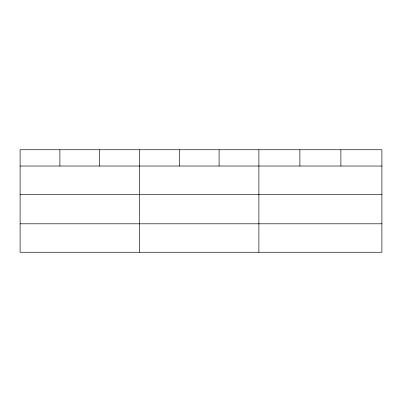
<?xml version="1.0" encoding="UTF-8"?>
<svg xmlns="http://www.w3.org/2000/svg" width="402" height="402" viewBox="0 0 402 402"><rect width="100%" height="100%" fill="white"/><g stroke="black" fill="none" stroke-linecap="round" stroke-linejoin="round"><path stroke-width="0.6" d="M381.9 194.488L381.9 149.74L20.1 149.74L20.1 252.26L381.9 252.26L381.9 194.488L20.1 194.488M20.1 166.026L381.9 166.026M20.1 223.803L381.9 223.803M340.896 149.74L340.896 166.026M299.892 149.74L299.892 166.026M258.888 149.74L258.888 252.26M219.09 149.74L219.09 166.026M179.292 149.74L179.292 166.026M139.494 149.74L139.494 252.26M99.696 149.74L99.696 166.026M59.898 149.74L59.898 166.026"/></g></svg>
